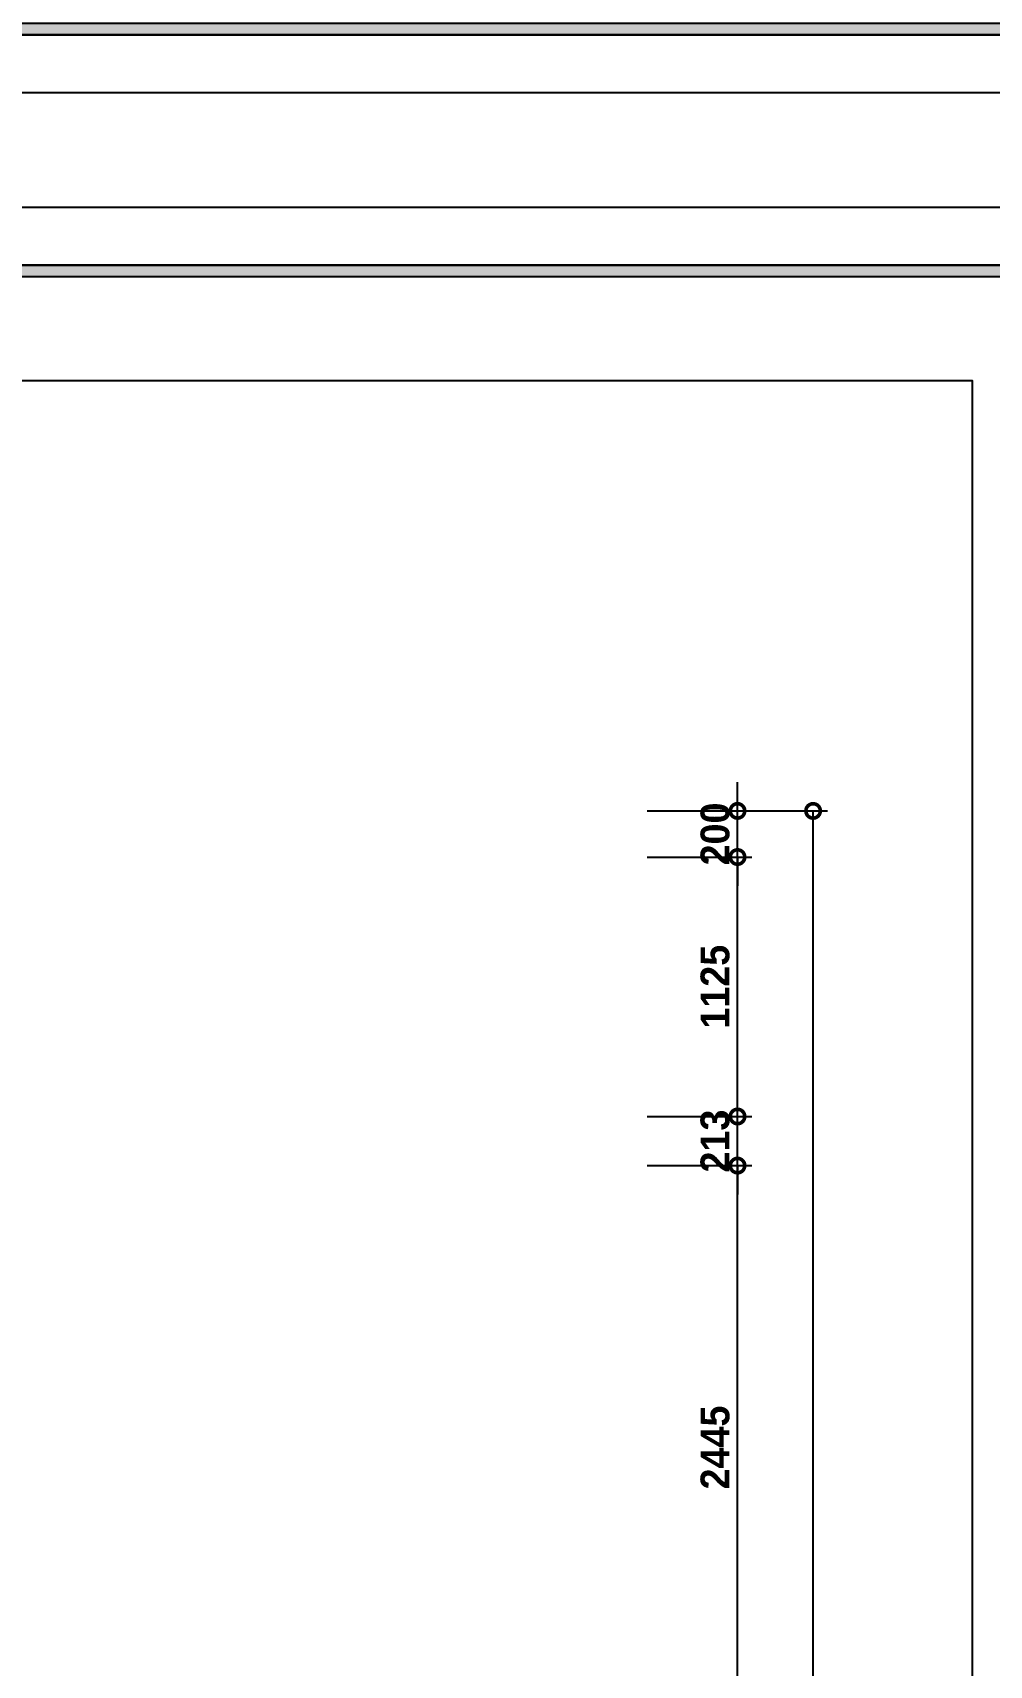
# Model space of a CAD drawing. Header units: inches. Extents: x 7740 to 83056, y -9304 to 75068.
# Drawn here: x 43260 to 47410, y 15075 to 22155 of the extents above; entities that cross this region are included whole.
import ezdxf
from ezdxf.enums import TextEntityAlignment as Align

# ---------------------------------------------------------------- set-up
doc = ezdxf.new("R2010")
doc.units = ezdxf.units.IN
doc.header["$LTSCALE"] = 50
doc.header["$MEASUREMENT"] = 0
for name, color, linetype in [('06-FUR', 6, 'Continuous'), ('07-DIM', 5, 'Continuous'), ('F-SYM', 7, 'Continuous'), ('FORM(YOURNAME)-11', 1, 'Continuous')]:
    doc.layers.add(name, color=color, linetype=linetype)
doc.styles.add('YOURNAME', font='HY울릉도M.TTF')
doc.styles.add('넥슨고딕', font='NEXONLv1GothicBold.ttf')
doc.dimstyles.new('50', dxfattribs={"dimscale": 50, "dimtxt": 2.5, "dimasz": 2.5, "dimexe": 1.25, "dimexo": 2, "dimtad": 1, "dimdec": 0, "dimtxsty": '넥슨고딕', "dimblk": 'DOTSMALL', "dimcen": 2.5, "dimclrd": 1, "dimclre": 1, "dimclrt": 2, "dimadec": 0, "dimazin": 0, "dimtfac": 1, "dimtdec": 0, "dimtix": 1, "dimtmove": 0, "dimatfit": 3, "dimldrblk": 'DOTSMALL', "dimfxl": 0, "dimarcsym": 0})

# ---------------------------------------------------------------- blocks, each defined once
blk = doc.blocks.new('_DOTSMALL')
at = {"color": 0, "linetype": 'ByBlock', "const_width": 0.5}
blk.add_lwpolyline([(-0.0625, 0, 1), (0.0625, 0, 1)], format="xyb", close=True, dxfattribs=at)
blk = doc.blocks.new('*D323')
at = {"layer": '07-DIM', "color": 1, "lineweight": -2}
for p, q in [((45925.3, 17241.7), (46379.9, 17241.7)), ((46317.4, 14796.7), (46317.4, 17241.7)), ((45925.3, 14796.7), (46379.9, 14796.7))]:
    blk.add_line(p, q, dxfattribs=at)
at = {"layer": 'Defpoints', "color": 0}
for p in [(45825.3, 17241.7), (46317.4, 17241.7), (45825.3, 14796.7)]:
    blk.add_point(p, dxfattribs=at)
at = {"layer": '07-DIM', "color": 1, "lineweight": -2, "xscale": 125, "yscale": 125, "zscale": 125}
for p, rotation in [((46317.4, 17241.7), 90), ((46317.4, 14796.7), 270)]:
    blk.add_blockref('_DOTSMALL', p, dxfattribs=dict(at, rotation=rotation))
at = {"layer": '07-DIM', "color": 2, "insert": (46220.5, 16019.2), "char_height": 125, "attachment_point": 5, "rotation": 90, "style": '넥슨고딕'}
blk.add_mtext('2445', dxfattribs=at)
blk = doc.blocks.new('*D324')
at = {"layer": '07-DIM', "color": 1, "lineweight": -2}
for p, q in [((46317.4, 17454.7), (46317.4, 17579.7)), ((45925.3, 17454.7), (46379.9, 17454.7)), ((46317.4, 17241.7), (46317.4, 17454.7)), ((45925.3, 17241.7), (46379.9, 17241.7)), ((46317.4, 17241.7), (46317.4, 17116.7))]:
    blk.add_line(p, q, dxfattribs=at)
at = {"layer": 'Defpoints', "color": 0}
for p in [(45825.3, 17454.7), (46317.4, 17454.7), (45825.3, 17241.7)]:
    blk.add_point(p, dxfattribs=at)
at = {"layer": '07-DIM', "color": 1, "lineweight": -2, "xscale": 125, "yscale": 125, "zscale": 125}
for p, rotation in [((46317.4, 17454.7), 270), ((46317.4, 17241.7), 90)]:
    blk.add_blockref('_DOTSMALL', p, dxfattribs=dict(at, rotation=rotation))
at = {"layer": '07-DIM', "color": 2, "insert": (46220.5, 17348.2), "char_height": 125, "attachment_point": 5, "rotation": 90, "style": '넥슨고딕'}
blk.add_mtext('213', dxfattribs=at)
blk = doc.blocks.new('*D325')
at = {"layer": '07-DIM', "color": 1, "lineweight": -2}
for p, q in [((45925.3, 18579.7), (46379.9, 18579.7)), ((46317.4, 17454.7), (46317.4, 18579.7)), ((45925.3, 17454.7), (46379.9, 17454.7))]:
    blk.add_line(p, q, dxfattribs=at)
at = {"layer": 'Defpoints', "color": 0}
for p in [(45825.3, 18579.7), (46317.4, 18579.7), (45825.3, 17454.7)]:
    blk.add_point(p, dxfattribs=at)
at = {"layer": '07-DIM', "color": 1, "lineweight": -2, "xscale": 125, "yscale": 125, "zscale": 125}
for p, rotation in [((46317.4, 18579.7), 90), ((46317.4, 17454.7), 270)]:
    blk.add_blockref('_DOTSMALL', p, dxfattribs=dict(at, rotation=rotation))
at = {"layer": '07-DIM', "color": 2, "insert": (46220.5, 18017.2), "char_height": 125, "attachment_point": 5, "rotation": 90, "style": '넥슨고딕'}
blk.add_mtext('1125', dxfattribs=at)
blk = doc.blocks.new('*D326')
at = {"layer": '07-DIM', "color": 1, "lineweight": -2}
for p, q in [((46317.4, 18779.7), (46317.4, 18904.7)), ((45925.3, 18779.7), (46379.9, 18779.7)), ((46317.4, 18579.7), (46317.4, 18779.7)), ((45925.3, 18579.7), (46379.9, 18579.7)), ((46317.4, 18579.7), (46317.4, 18454.7))]:
    blk.add_line(p, q, dxfattribs=at)
at = {"layer": 'Defpoints', "color": 0}
for p in [(45825.3, 18779.7), (46317.4, 18779.7), (45825.3, 18579.7)]:
    blk.add_point(p, dxfattribs=at)
at = {"layer": '07-DIM', "color": 1, "lineweight": -2, "xscale": 125, "yscale": 125, "zscale": 125}
for p, rotation in [((46317.4, 18779.7), 270), ((46317.4, 18579.7), 90)]:
    blk.add_blockref('_DOTSMALL', p, dxfattribs=dict(at, rotation=rotation))
at = {"layer": '07-DIM', "color": 2, "insert": (46220.5, 18679.7), "char_height": 125, "attachment_point": 5, "rotation": 90, "style": '넥슨고딕'}
blk.add_mtext('200', dxfattribs=at)
blk = doc.blocks.new('*D330')
at = {"layer": '07-DIM', "color": 1, "lineweight": -2}
for p, q in [((45925.3, 18779.7), (46707.7, 18779.7)), ((46645.2, 9536.7), (46645.2, 18779.7)), ((45925.3, 9536.7), (46707.7, 9536.7))]:
    blk.add_line(p, q, dxfattribs=at)
at = {"layer": 'Defpoints', "color": 0}
for p in [(45825.3, 18779.7), (46645.2, 18779.7), (45825.3, 9536.7)]:
    blk.add_point(p, dxfattribs=at)
at = {"layer": '07-DIM', "color": 1, "lineweight": -2, "xscale": 125, "yscale": 125, "zscale": 125}
for p, rotation in [((46645.2, 18779.7), 90), ((46645.2, 9536.7), 270)]:
    blk.add_blockref('_DOTSMALL', p, dxfattribs=dict(at, rotation=rotation))
at = {"layer": '07-DIM', "color": 2, "insert": (46548.3, 14158.2), "char_height": 125, "attachment_point": 5, "rotation": 90, "style": '넥슨고딕'}
blk.add_mtext('9243', dxfattribs=at)
blk = doc.blocks.new('FORM-PLAN')
at = {"layer": 'FORM(YOURNAME)-11'}
h = blk.add_hatch(color=256, dxfattribs=at)
h.dxf.hatch_style = 1
h.paths.add_polyline_path([(-71444, 55115), (10556, 55115), (10556, 54915), (-71444, 54915)])
h.paths.add_polyline_path([(-71444, -2085), (10556, -2085), (10556, -2285), (-71444, -2285)])
at = {"layer": 'Defpoints', "color": 158}
for points in [[(-71444, -2285), (10556, -2285), (10556, 55115), (-71444, 55115)], [(-69444, 53115), (-64, 53115), (-64, 1215), (-69444, 1215)]]:
    blk.add_lwpolyline(points, close=True, dxfattribs=at)
at = {"layer": 'FORM(YOURNAME)-11', "color": 250}
blk.add_lwpolyline([(-72444, -3285), (11556, -3285), (11556, 56115), (-72444, 56115)], close=True, dxfattribs=at)
at = {"layer": 'FORM(YOURNAME)-11'}
for points in [[(-71444, 55115), (10556, 55115), (10556, 54915), (-71444, 54915)], [(-71444, -2085), (10556, -2085), (10556, -2285), (-71444, -2285)]]:
    blk.add_lwpolyline(points, close=True, dxfattribs=at)
at = {"layer": 'FORM(YOURNAME)-11', "color": 3, "style": 'YOURNAME'}
for tag, height, p in [('1', 450, (9905, 18188)), ('2', 450, (9905, 17544)), ('3', 450, (9905, 16257)), ('4', 450, (9905, 14326)), ('5', 515, (9905, 12009)), ('6', 515, (9905, 9757)), ('7', 515, (9905, 7504)), ('8', 515, (9905, 5252)), ('9', 515, (9905, 2999)), ('10', 515, (5655, 811)), ('11', 515, (9905, 747)), ('12', 515, (5655, -1441)), ('13', 515, (9905, -1441))]:
    blk.add_attdef(tag, text='', height=height, dxfattribs=at).set_placement(p, align=Align.MIDDLE_RIGHT)
blk = doc.blocks.new('*U808')
at = {"layer": 'F-SYM', "xscale": 0.2500000000000001, "yscale": 0.2500000000000001, "zscale": 0.2500000000000001}
blk.add_blockref('FORM-PLAN', (47350.9, 22716.9), dxfattribs=at)
blk = doc.blocks.new('*U809')
at = {"layer": 'F-SYM', "xscale": 0.2500000000000001, "yscale": 0.2500000000000001, "zscale": 0.2500000000000001}
blk.add_blockref('FORM-PLAN', (47350.9, 7366.9), dxfattribs=at)

msp = doc.modelspace()

# ---------------------------------------------------------------- block references
at = {"layer": '06-FUR'}
for name in ['*U808', '*U809']:
    msp.add_blockref(name, (0, 0), dxfattribs=at)

# ---------------------------------------------------------------- dimensions: what is measured, and where the dimension line sits
at = {"layer": '07-DIM'}
for base, p1, p2, picture, middle in [((46317.4, 18779.7), (45825.3, 18579.7), (45825.3, 18779.7), '*D326', (46220.5, 18679.7)), ((46645.2, 18779.7), (45825.3, 9536.7), (45825.3, 18779.7), '*D330', (46548.3, 14158.2)), ((46317.4, 18579.7), (45825.3, 17454.7), (45825.3, 18579.7), '*D325', (46220.5, 18017.2)), ((46317.4, 17454.7), (45825.3, 17241.7), (45825.3, 17454.7), '*D324', (46220.5, 17348.2)), ((46317.4, 17241.7), (45825.3, 14796.7), (45825.3, 17241.7), '*D323', (46220.5, 16019.2))]:
    dim = msp.add_linear_dim(base=base, p1=p1, p2=p2, angle=90, dimstyle='50', dxfattribs=at)
    dim.commit()
    dim.dimension.update_dxf_attribs({"geometry": picture, "text_midpoint": middle})

doc.saveas('drawing.dxf')
